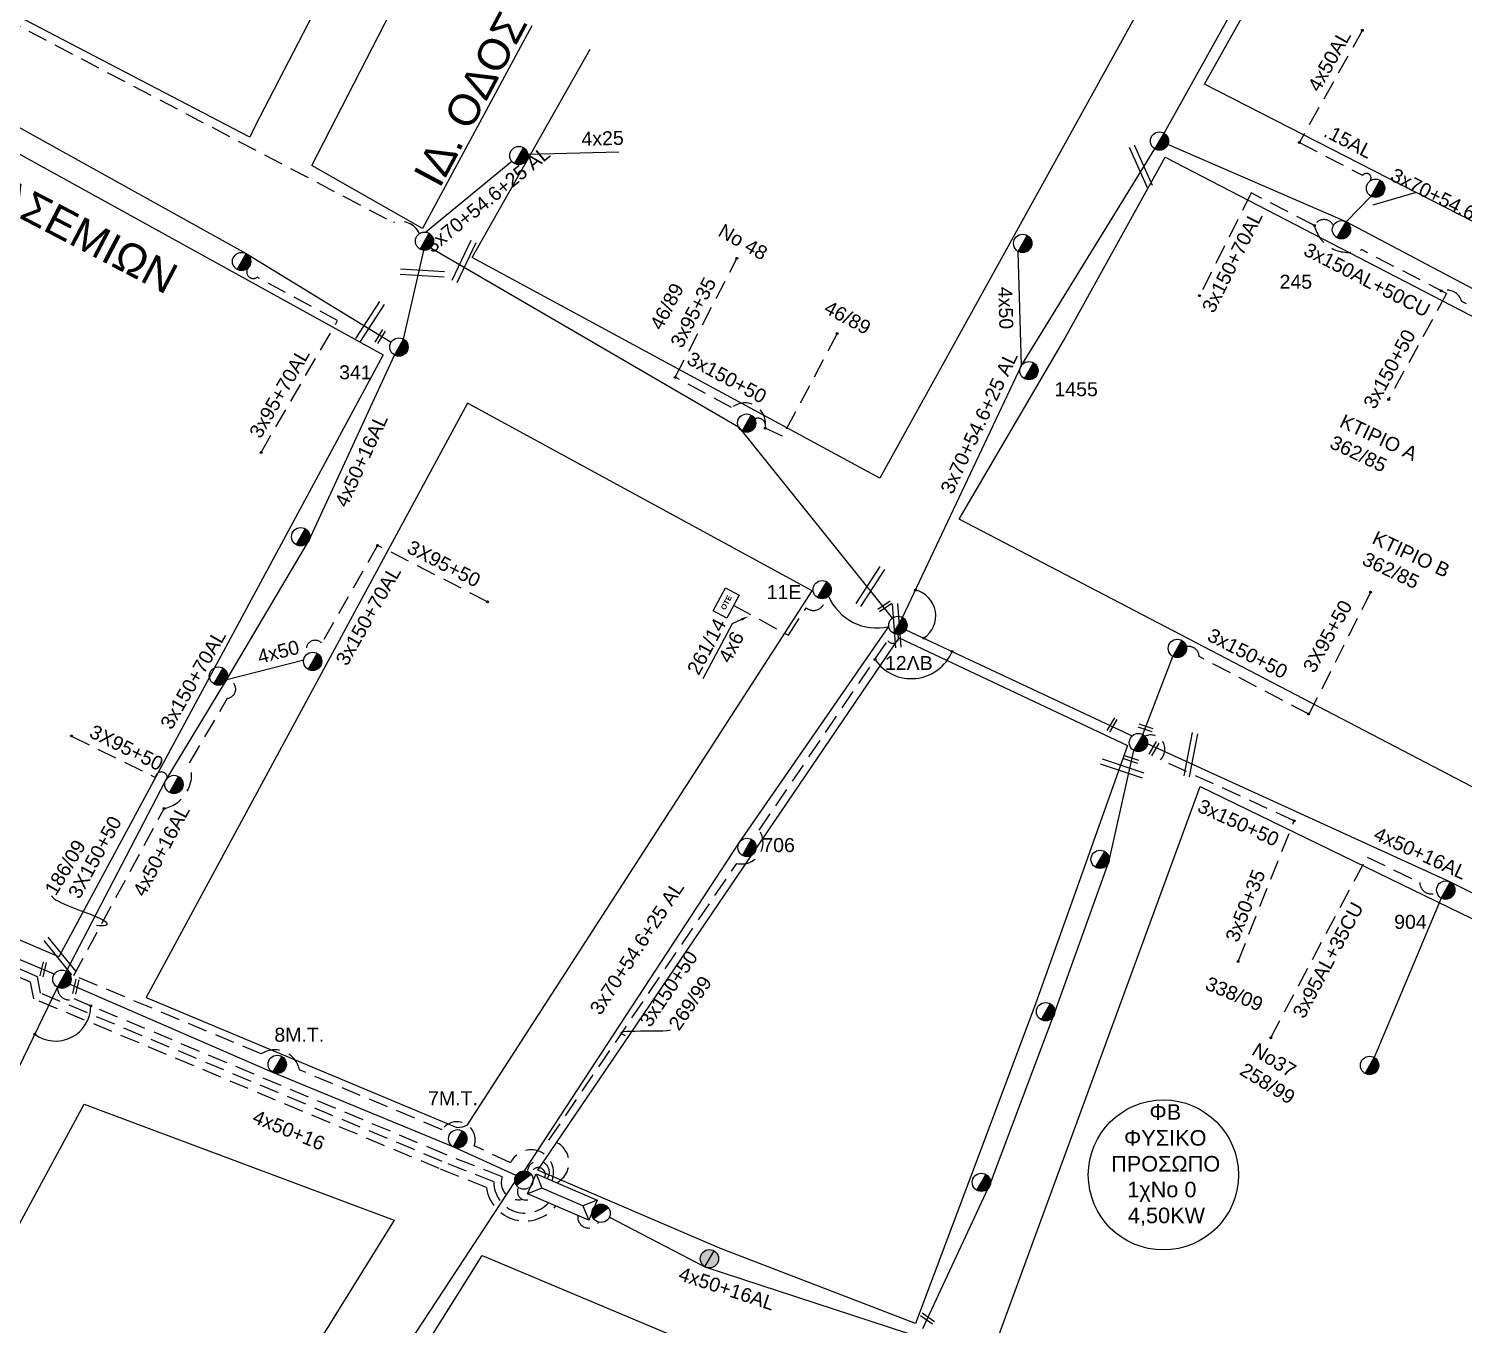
# Model space of a CAD drawing. Header units: millimetres. Extents: x 4998 to 7216, y 1887 to 2914.
# Drawn here: x 5169.8 to 5354.7, y 2149.7 to 2316.6 of the extents above; entities that cross this region are included whole.
import ezdxf
from ezdxf import colors
from ezdxf.entities.mleader import LeaderData, LeaderLine
from ezdxf.enums import TextEntityAlignment as Align
from ezdxf.math import Vec2, Vec3

# ---------------------------------------------------------------- set-up
doc = ezdxf.new("R2010")
doc.units = ezdxf.units.MM
doc.linetypes.add('DASHED', pattern=[19.05, 12.7, -6.35])
for name, color, linetype, lineweight in [('.15AL', 7, 'DASHED', 30), ('3x150+50', 7, 'Continuous', 30), ('3x150+50 XLPE', 7, 'SYN_LINE', 30), ('3x150+70AL', 7, 'DASHED', 30), ('3x150AL+50CU', 7, 'Continuous', 30), ('3x50+35', 7, 'Continuous', 30), ('3x70+54.6+25 AL', 7, 'SYN_LINE', 30), ('3X95+50', 7, 'Continuous', 30), ('3x95+70AL', 7, 'Continuous', 30), ('3x95AL+35CU', 7, 'Continuous', 30), ('4x25', 7, 'Continuous', 30), ('4x50', 7, 'Continuous', 30), ('4x50+16', 7, 'Continuous', 30), ('4x50+16AL', 7, 'Continuous', 30), ('4x50AL', 7, 'Continuous', 30), ('4x6', 7, 'SYN_LINE', 30), ('Υπόβαθρο ΔΕΗ', 7, 'Continuous', 30)]:
    doc.layers.add(name, color=color, linetype=linetype, lineweight=lineweight)
for name, color, linetype in [('Pillar OTE', 7, 'Continuous'), ('text οδών', 7, 'Continuous'), ('text_kalodion', 7, 'Continuous'), ('Άγνωστα', 7, 'Continuous'), ('ΑΓΝΩΣΤΟ ΕΝΑΕΡΙΟ ΚΑΛΩΔΙΟ', 7, 'Continuous'), ('Καλώδια ΧΤ   3x95+50 AL XLPE', 7, 'DASHED'), ('Μηχανική τομή', 7, 'Continuous'), ('Στύλος Ξύλινος', 7, 'Continuous'), ('Στύλος Ξύλινος @ 1', 7, 'Continuous'), ('Στύλος ΦΜ', 7, 'Continuous'), ('Στύλος ΦΜ @ 1', 7, 'Continuous'), ('Συνδέσεις', 7, 'Continuous'), ('Τομή', 7, 'Continuous'), ('Υποσταθμός εναέριος 2 στύλων', 7, 'Continuous'), ('Υποσταθμός πόλεως', 7, 'Continuous')]:
    doc.layers.add(name, color=color, linetype=linetype)
doc.styles.add('arial', font='ARIAL.TTF')
doc.styles.get("Standard").update_dxf_attribs({"font": 'ARIAL.TTF'})
doc.linetypes.add('SYN_LINE', pattern='A,0.5,-0.0001,["/\\/\\/\\/",Standard,S=0.1,R=0,X=0,Y=-0.05],-0.25', length=0.7501)

# ---------------------------------------------------------------- blocks, each defined once
blk = doc.blocks.new('ΥΠΑΡΧΩΝ ΤΣΙΜΕΝΤΕΝΙΟΣ ΣΤΥΛΟΣ')
at = {"layer": 'Στύλος ΦΜ'}
blk.add_hatch(color=7, dxfattribs=at).paths.add_polyline_path([(-1.29, -2.28, 0.574793), (2.62, 0, 0.268822), (1.3, 2.27)])
at = {"layer": 'Στύλος ΦΜ', "color": 7}
blk.add_line((-1.29, -2.28), (1.3, 2.27), dxfattribs=at)
blk.add_circle((0, 0), 2.62, dxfattribs=at)
at = {"layer": 'Στύλος ΦΜ', "flags": 4}
for tag, p in [('ΑΡΙΘΜΟΣ', (-4.68, 8.05)), ('ΤΥΠΟΣ', (-4.91, 3.03))]:
    blk.add_attdef(tag, p, '', height=4, dxfattribs=at)
blk = doc.blocks.new('ΥΠΑΡΧΩΝ ΞΥΛΙΝΟΣ ΣΤΥΛΟΣ')
at = {"layer": 'Στύλος Ξύλινος'}
h = blk.add_hatch(color=7, dxfattribs=at)
h.paths.add_polyline_path([(-2.62, 0, 0.270008), (-1.29, -2.28), (1.3, 2.27, 0.576266)])
h.paths.add_polyline_path([(-1.29, -2.28, 0.574793), (2.62, 0, 0.268822), (1.3, 2.27)])
at = {"layer": 'Στύλος Ξύλινος', "color": 7}
blk.add_line((-1.29, -2.28), (1.3, 2.27), dxfattribs=at)
blk.add_circle((0, 0), 2.62, dxfattribs=at)
at = {"layer": 'Στύλος Ξύλινος', "flags": 4}
for tag, p in [('ΑΡΙΘΜΟΣ', (-4.91, 8.6)), ('ΤΥΠΟΣ', (-4.85, 3.39))]:
    blk.add_attdef(tag, p, '', height=4, dxfattribs=at)
blk = doc.blocks.new('ΥΠΟΣΤΑΘΜΟΣ ΕΝΑΕΡΙΟΣ ΕΠΙ 2 ΣΤΥΛΩΝ')
at = {"layer": 'Υποσταθμός εναέριος 2 στύλων', "linetype": 'Continuous'}
for points in [[(-11.97, -2.11, 0.574793), (-8.45, -0.07, 0.268822), (-9.64, 1.98)], [(9.68, -2.15, 0.574793), (13.19, -0.1, 0.268822), (12.01, 1.95)]]:
    blk.add_hatch(color=256, dxfattribs=at).paths.add_polyline_path(points)
for p, q in [((-11.97, -2.11), (-9.64, 1.98)), ((9.68, -2.15), (12.01, 1.95))]:
    blk.add_line(p, q, dxfattribs=at)
for centre in [(-10.81, -0.07), (10.84, -0.1)]:
    blk.add_circle(centre, 2.36, dxfattribs=at)
at = {"layer": 'Υποσταθμός πόλεως', "linetype": 'Continuous', "ltscale": 40}
blk.add_lwpolyline([(-8.57, 2.82), (8.57, 2.82), (8.57, -2.82), (-8.57, -2.82)], close=True, dxfattribs=at)
for points in [[(-5.75, 0), (-8.57, 2.82)], [(-8.57, -2.82), (-5.75, 0)], [(-5.75, 0), (5.75, 0)], [(5.75, 0), (8.57, 2.82)], [(8.57, -2.82), (5.75, 0)]]:
    blk.add_lwpolyline(points, dxfattribs=at)
at = {"layer": 'Υποσταθμός εναέριος 2 στύλων', "ltscale": 40, "flags": 1}
for tag, p in [('ΜΕΤΑΣΧΗΜΑΤΙΣΜΟΣ', (14.09, 2.51)), ('ΙΣΧΥΣ', (14.07, -0.28)), ('ΑΡΙΘΜΟΣ', (14.19, -3))]:
    blk.add_attdef(tag, p, '', height=1.8, dxfattribs=at)
blk = doc.blocks.new('ΤΟΜΗ')
at = {"layer": 'Τομή', "ltscale": 40}
for p, q in [((-5.68, 0), (17.06, 0)), ((-5.68, -2.77), (17.06, -2.77))]:
    blk.add_line(p, q, dxfattribs=at)
blk = doc.blocks.new('_ΣΥΝΔΕΣΗ')
at = {"layer": 'Συνδέσεις', "linetype": 'SYN_LINE', "ltscale": 40}
blk.add_hatch(color=256, dxfattribs=at).paths.add_polyline_path([(0.5, -0.01, 1), (-0.5, -0.01, 1)])
at = {"layer": 'Συνδέσεις'}
blk.add_circle((0, -0.01), 0.5, dxfattribs=at)
blk = doc.blocks.new('ΜΗΧΑΝΙΚΗ ΤΟΜΗ')
at = {"layer": 'Μηχανική τομή', "ltscale": 40}
for p, q in [((-1.89, 0.78), (5.68, 0.78)), ((-1.89, -0.78), (5.68, -0.78))]:
    blk.add_line(p, q, dxfattribs=at)
blk = doc.blocks.new('PILLAR ΟΤΕ')
at = {"layer": 'Pillar OTE', "ltscale": 40}
blk.add_lwpolyline([(-3.31, 2.02), (3.39, 2.02), (3.39, -1.99), (-3.31, -1.99)], close=True, dxfattribs=at)
at = {"layer": 'Pillar OTE', "insert": (-1.81, 0.71), "char_height": 1.3575, "width": 109.961, "attachment_point": 1}
blk.add_mtext('{\\fArial|b1|i0|c161|p34;OTE}', dxfattribs=at)

msp = doc.modelspace()

# ---------------------------------------------------------------- linework, layer by layer
at = {"layer": '.15AL', "color": 151, "linetype": 'DASHED', "lineweight": -3, "ltscale": 0.2}
msp.add_lwpolyline([(5333.57, 2301.94), (5341.73, 2297.73, -1.004775), (5342.69, 2297.01, -2.291928)], format="xyb", dxfattribs=at)
at = {"lineweight": -3, "ltscale": 0.2}
msp.add_circle((5316.05, 2168.93), 9.67, dxfattribs=at)
at = {"layer": '3x150+50', "color": 1, "linetype": 'DASHED', "lineweight": -3, "ltscale": 0.2}
for points in [[(5168.82, 2370.16, -0.513433), (5169.08, 2365.48), (5149.6, 2326.92), (5216.84, 2291.65, -0.374739), (5220.2, 2290.23)], [(5264.72, 2265.14, 0.714341), (5260.41, 2267.79), (5253.15, 2271.7)]]:
    msp.add_lwpolyline(points, format="xyb", dxfattribs=at)
at = {"layer": '3x150+50', "color": 151, "linetype": 'DASHED', "lineweight": -3, "ltscale": 0.2}
msp.add_lwpolyline([(5352.54, 2282.5), (5345.08, 2268.86)], dxfattribs=at)
at = {"layer": '3x150+50', "color": 85, "linetype": 'DASHED', "lineweight": -3, "ltscale": 0.2}
msp.add_lwpolyline([(5236.8, 2165.34, -0.688497), (5229.77, 2168.03), (5223.1, 2170.68), (5171.37, 2192.34), (5170.95, 2194.46), (5089.9, 2229.36, -0.606703), (5092.06, 2235.57), (5107.69, 2258.88, -0.651953), (5108.75, 2260.31)], format="xyb", dxfattribs=at)
at = {"layer": '3x150+50', "color": 30, "linetype": 'DASHED', "lineweight": -3, "ltscale": 0.2}
msp.add_lwpolyline([(5237.76, 2164.93, -0.662032), (5228.81, 2167.33), (5222.73, 2169.75), (5170.49, 2191.62), (5170.07, 2193.75), (5089.51, 2228.44, -0.896049), (5093.73, 2236.27), (5100.06, 2245.7), (5115.33, 2237.05)], format="xyb", dxfattribs=at)
at = {"layer": '3x150+50', "color": 2, "linetype": 'DASHED', "lineweight": -3, "ltscale": 0.2}
msp.add_lwpolyline([(5237.88, 2167.94, 0.744267), (5236.88, 2173.4), (5261.07, 2209.07, 0.69069), (5263.96, 2213.34), (5280.54, 2237.78, 0.978176), (5281.82, 2238.57)], format="xyb", dxfattribs=at)
at = {"layer": '3x150+50', "color": 173, "linetype": 'DASHED', "lineweight": -3, "ltscale": 0.2}
msp.add_lwpolyline([(5332.91, 2214.57), (5315.65, 2222.44, 0.854794), (5313.68, 2225.46, -1.067189)], format="xyb", dxfattribs=at)
at = {"layer": '3x150+50 XLPE', "color": 5, "linetype": 'DASHED', "lineweight": -3, "ltscale": 0.2}
msp.add_lwpolyline([(5237.27, 2168.2, 0.966052), (5231.92, 2170.49), (5227.25, 2172.67, 0.878667), (5223.1, 2174.76), (5204.72, 2182.46, 0.532222), (5199.79, 2184.52), (5175.63, 2194.63), (5187.3, 2216.13)], format="xyb", dxfattribs=at)
at = {"layer": '3x150+50 XLPE', "color": 62, "linetype": 'DASHED', "lineweight": -3, "ltscale": 0.2}
for points in [[(5233.45, 2165.79, -0.584425), (5230.84, 2168.68), (5223.47, 2171.61), (5175.7, 2191.61, -0.555067), (5173.54, 2193.12)], [(5232.96, 2167.32, 0.972641), (5234.8, 2166.19, 7.080657)]]:
    msp.add_lwpolyline(points, format="xyb", dxfattribs=at)
at = {"layer": '3x150+50 XLPE', "color": 1, "linetype": 'DASHED', "lineweight": -3, "ltscale": 0.2}
msp.add_arc((5235.51, 2169.28), 1.42, 324.7371, 176.5054, dxfattribs=at)
at = {"layer": '3x150+50 XLPE', "color": 27, "linetype": 'DASHED', "lineweight": -3, "ltscale": 0.2}
msp.add_arc((5235.5, 2168.96), 0.911, 336.8581, 178.3069, dxfattribs=at)
at = {"layer": '3x150+50 XLPE', "color": 173, "linetype": 'DASHED', "lineweight": -3, "ltscale": 0.2}
msp.add_arc((5242.02, 2163.53), 1.44, 172.721, 332.0877, dxfattribs=at)
at = {"layer": '3x150+70AL', "color": 151, "linetype": 'DASHED', "lineweight": -3, "ltscale": 0.2}
msp.add_lwpolyline([(5327.37, 2295.45), (5320.71, 2282.21)], dxfattribs=at)
msp.add_lwpolyline([(5408.42, 2253.74, -0.481616), (5402.25, 2256.92), (5377.3, 2269.75, -0.721245), (5372.05, 2272.46), (5354.52, 2281.48, 0.409804), (5351.86, 2282.85)], format="xyb", dxfattribs=at)
at = {"layer": '3x150+70AL', "color": 5, "linetype": 'DASHED', "lineweight": -3, "ltscale": 0.2}
for points in [[(5214.79, 2250.05), (5207.58, 2237.45, 0.900262), (5205.76, 2236.07, -1.116295)], [(5187.3, 2216.13, 0.445974), (5190.58, 2222.08), (5195.47, 2230.34, 0.898154), (5195.38, 2232.75)]]:
    msp.add_lwpolyline(points, format="xyb", dxfattribs=at)
at = {"layer": '3x150AL+50CU', "color": 151, "linetype": 'DASHED', "lineweight": -3, "ltscale": 0.2}
for points in [[(5352.54, 2282.5), (5341.57, 2288.15, -0.467519), (5335.51, 2291.26), (5327.37, 2295.45)], [(5335.51, 2291.26, -0.622929), (5337.96, 2291.26, -1.172811)]]:
    msp.add_lwpolyline(points, format="xyb", dxfattribs=at)
at = {"layer": '3x150AL+50CU', "color": 2, "linetype": 'DASHED', "lineweight": -3, "ltscale": 0.2}
msp.add_lwpolyline([(5334.81, 2228.29), (5320.66, 2235.72, 0.475324), (5319.02, 2236.98)], format="xyb", dxfattribs=at)
at = {"layer": '3x50+35', "color": 173, "linetype": 'DASHED', "lineweight": -3, "ltscale": 0.2}
msp.add_lwpolyline([(5325.67, 2196.43), (5332.91, 2214.57)], dxfattribs=at)
at = {"layer": '3x70+54.6+25 AL', "color": 5, "linetype": 'SYN_LINE', "lineweight": -3, "ltscale": 20}
msp.add_lwpolyline([(5316.14, 2303.17), (5343.44, 2352.13)], dxfattribs=at)
at = {"layer": '3x70+54.6+25 AL', "color": 2, "linetype": 'SYN_LINE', "lineweight": -3, "ltscale": 20}
msp.add_lwpolyline([(5282.42, 2240.77), (5297.76, 2273.24), (5314.97, 2301.12)], dxfattribs=at)
at = {"layer": '3x70+54.6+25 AL', "color": 1, "linetype": 'SYN_LINE', "lineweight": -3, "ltscale": 10}
msp.add_lwpolyline([(5220.98, 2290.41), (5232.09, 2299.53)], dxfattribs=at)
at = {"layer": '3x70+54.6+25 AL', "color": 151, "linetype": 'SYN_LINE', "lineweight": -3, "ltscale": 5}
msp.add_lwpolyline([(5339.59, 2291.74), (5342.81, 2295.03)], dxfattribs=at)
at = {"layer": '3x70+54.6+25 AL', "color": 27, "linetype": 'SYN_LINE', "lineweight": -3, "ltscale": 20}
msp.add_lwpolyline([(5233.74, 2169.44), (5261.38, 2211.72), (5280.67, 2239.58)], dxfattribs=at)
at = {"layer": '3x70+54.6+25 AL', "color": 2, "linetype": 'SYN_LINE', "lineweight": -3, "ltscale": 10}
msp.add_lwpolyline([(5313.42, 2225.66), (5317.28, 2235.74)], dxfattribs=at)
at = {"layer": '3x70+54.6+25 AL', "color": 173, "linetype": 'SYN_LINE', "lineweight": -3, "ltscale": 20}
msp.add_lwpolyline([(5285.07, 2149.15), (5293.77, 2167.86), (5302.03, 2189.76), (5309.06, 2209.41), (5312.26, 2223.61)], dxfattribs=at)
at = {"layer": '3x70+54.6+25 AL', "color": 1, "linetype": 'SYN_LINE', "lineweight": -3, "ltscale": 20}
msp.add_lwpolyline([(5351.86, 2204.61), (5343.21, 2184.06)], dxfattribs=at)
at = {"layer": '3x70+54.6+25 AL', "color": 62, "linetype": 'SYN_LINE', "lineweight": -3, "ltscale": 20}
msp.add_lwpolyline([(5232.49, 2168.08), (5207.8, 2130.47)], dxfattribs=at)
at = {"layer": '3x70+54.6+25 AL', "color": 27, "linetype": 'SYN_LINE', "lineweight": -3, "ltscale": 10}
msp.add_arc((5279.12, 2246.17), 6.77, 203.2477, 283.2379, dxfattribs=at)
at = {"layer": '3X95+50', "color": 5, "linetype": 'DASHED', "lineweight": -3, "ltscale": 0.2}
msp.add_lwpolyline([(5228.96, 2242.79), (5214.79, 2250.05)], dxfattribs=at)
msp.add_lwpolyline([(5175.34, 2225.48), (5186.16, 2220.14, -0.971086), (5187.7, 2220.06, 1.209378)], format="xyb", dxfattribs=at)
at = {"layer": '3x95+70AL', "color": 27, "linetype": 'DASHED', "lineweight": -3, "ltscale": 0.2}
msp.add_lwpolyline([(5199.78, 2262.03), (5209.64, 2279), (5199.26, 2284.6, -0.877488), (5198.1, 2285.78, -41.936788)], format="xyb", dxfattribs=at)
at = {"layer": '3x95AL+35CU', "color": 1, "linetype": 'DASHED', "lineweight": -3, "ltscale": 0.2}
msp.add_lwpolyline([(5253.15, 2271.7), (5261.09, 2287.02)], dxfattribs=at)
for points in [[(5274.02, 2277.33), (5266.98, 2264.1), (5264.72, 2265.14, 0.682284), (5263.4, 2266.33, 30.587319)], [(5329.88, 2186.59), (5342.29, 2209.89), (5349.08, 2206.6, 0.556202), (5351.31, 2205.31, -198.441623)]]:
    msp.add_lwpolyline(points, format="xyb", dxfattribs=at)
at = {"layer": '4x25', "color": 1, "linetype": 'SYN_LINE', "lineweight": -3, "ltscale": 10}
msp.add_lwpolyline([(5234.17, 2300.44), (5245.87, 2300.74)], dxfattribs=at)
at = {"layer": '4x50', "color": 2, "linetype": 'SYN_LINE', "lineweight": -3, "ltscale": 15}
msp.add_lwpolyline([(5297.76, 2273.24), (5297.35, 2287.93)], dxfattribs=at)
at = {"layer": '4x50', "color": 5, "lineweight": -3, "ltscale": 0.2}
msp.add_lwpolyline([(5195.38, 2232.75), (5205.28, 2235.32)], dxfattribs=at)
at = {"layer": '4x50+16', "color": 1, "lineweight": -3, "ltscale": 0.2}
for points in [[(5173.13, 2194.78), (5148.7, 2205.08), (5120.39, 2217.11), (5091.96, 2231.44)], [(5232.64, 2168.86), (5224.54, 2172.57), (5201.28, 2182.15), (5175.1, 2193.5)]]:
    msp.add_lwpolyline(points, dxfattribs=at)
at = {"layer": '4x50+16AL', "color": 5, "lineweight": -3, "ltscale": 0.2}
for points in [[(5440.2, 2238.2), (5406.35, 2257.29), (5375.36, 2272.84), (5339.59, 2291.74), (5316.64, 2301.69)], [(5218.13, 2276.62), (5220.75, 2288.06)], [(5174.71, 2195.17), (5187.43, 2219.61), (5195.38, 2232.75), (5205.94, 2250.62), (5216.96, 2274.57)]]:
    msp.add_lwpolyline(points, dxfattribs=at)
at = {"layer": '4x50+16AL', "color": 1, "lineweight": -3, "ltscale": 0.2}
for points in [[(5221.65, 2288.39), (5261.28, 2265.31), (5281.1, 2240.66)], [(5409.76, 2177.26), (5385.6, 2190.49), (5353.03, 2206.65), (5314, 2224.49)]]:
    msp.add_lwpolyline(points, dxfattribs=at)
at = {"layer": '4x50+16AL', "color": 2, "lineweight": -3, "ltscale": 0.2}
msp.add_lwpolyline([(5282.87, 2239.17), (5312.02, 2225.49)], dxfattribs=at)
at = {"layer": '4x50+16AL', "color": 173, "lineweight": -3, "ltscale": 0.2}
msp.add_lwpolyline([(5244.67, 2163.51), (5256.98, 2157.11), (5283.08, 2148.53)], dxfattribs=at)
at = {"layer": '4x50AL', "color": 151, "linetype": 'DASHED', "lineweight": -3, "ltscale": 0.2}
msp.add_lwpolyline([(5341.69, 2316.41), (5333.57, 2301.94)], dxfattribs=at)
at = {"layer": '4x6', "color": 27, "linetype": 'DASHED', "lineweight": -3, "ltscale": 0.2}
msp.add_lwpolyline([(5260.61, 2242.33), (5267.75, 2238.47), (5270.03, 2242, 0.649891), (5272.44, 2243.22, -3.46433)], format="xyb", dxfattribs=at)
at = {"layer": 'ΑΓΝΩΣΤΟ ΕΝΑΕΡΙΟ ΚΑΛΩΔΙΟ', "color": 27, "lineweight": -3, "ltscale": 0.2}
msp.add_lwpolyline([(5141.22, 2316.42), (5163.79, 2306.56), (5197.86, 2287.65), (5216.54, 2276.21)], dxfattribs=at)
at = {"layer": 'ΑΓΝΩΣΤΟ ΕΝΑΕΡΙΟ ΚΑΛΩΔΙΟ', "color": 62, "lineweight": -3, "ltscale": 0.2}
msp.add_lwpolyline([(5173.54, 2193.12), (5157.9, 2160.88), (5134.43, 2117.06), (5125.14, 2101.42)], dxfattribs=at)
at = {"layer": 'Καλώδια ΧΤ   3x95+50 AL XLPE', "color": 2, "linetype": 'DASHED', "lineweight": -3, "ltscale": 0.2}
msp.add_lwpolyline([(5342.75, 2244.01), (5334.81, 2228.29)], dxfattribs=at)
at = {"layer": 'Υπόβαθρο ΔΕΗ', "color": 7, "lineweight": -3}
for points in [[(5207.78, 2448.65), (5343.76, 2374.86), (5279.51, 2258.72), (5226.99, 2287.15), (5242.18, 2313.97)], [(5234.69, 2316.97), (5220.57, 2290.88), (5206.32, 2299), (5241.46, 2367.37), (5287.41, 2342.25)], [(5348.61, 2295.5), (5343.04, 2293.9)], [(5281.99, 2238.14), (5311.44, 2224.25), (5305.38, 2207.22), (5299.54, 2190.83), (5291.2, 2168.64), (5284.13, 2149.81), (5258.96, 2159.47), (5235.45, 2169.53), (5281.99, 2238.14)], [(5293.82, 2145.47), (5320.78, 2218.97), (5374.08, 2193.08), (5408.62, 2175.86), (5400.27, 2153.21), (5391.46, 2129.33), (5383.6, 2108.01), (5293.82, 2145.47)]]:
    msp.add_lwpolyline(points, dxfattribs=at)
for points in [[(5234.06, 2371.84), (5198.91, 2303.91), (5198.32, 2302.62), (5148.28, 2328.74), (5183.44, 2398.31)], [(5363.23, 2288.02), (5321.36, 2309.45), (5354.5, 2368.6), (5395.67, 2344.69)], [(5159.87, 2305.4), (5165.51, 2302.18), (5215.52, 2274.6), (5173.72, 2197.05), (5103.69, 2227.02), (5093.15, 2231.74), (5110.19, 2257.15), (5140.28, 2315.57)], [(5316.3, 2300.05), (5386.51, 2263.68), (5438.63, 2237.07), (5414.85, 2188.15), (5289.73, 2253.42), (5303.16, 2276.38)], [(5184.99, 2191.8), (5225, 2175.05), (5225.77, 2175.12), (5226.38, 2175.37), (5270.81, 2244.21), (5226.39, 2268.35)], [(5176.97, 2178.05), (5216.93, 2163.11), (5158.72, 2069.35), (5122.32, 2076.94)], [(5228.27, 2158.55), (5278.46, 2137.48), (5378.24, 2094.75), (5351.4, 2020.65), (5283.65, 2037.85), (5248.86, 2046.84), (5170.55, 2066.46)]]:
    msp.add_lwpolyline(points, close=True, dxfattribs=at)
at = {"layer": 'Υπόβαθρο ΔΕΗ', "lineweight": -3}
for centre, radius, start, end in [((5283.29, 2240.96), 3.43, 303.2097, 76.5089), ((5283.57, 2238.54), 5.67, 214.3341, 337.6369), ((5173.31, 2190.7), 4.52, 233.2873, 0.1938)]:
    msp.add_arc(centre, radius, start, end, dxfattribs=at)
at = {"layer": 'Υπόβαθρο ΔΕΗ', "color": 7, "lineweight": -3}
for points in [[(5172.79, 2204.94), (5172.83, 2204.24), (5179.65, 2202.03), (5180, 2201.14), (5179.85, 2201.1), (5179.07, 2200.98), (5178.57, 2201.06)], [(5252.53, 2187.57), (5251.65, 2187.38), (5246.06, 2187.56), (5245.8, 2187.18), (5246.71, 2186.91)]]:
    msp.add_open_spline(points, degree=3, dxfattribs=at)

# ---------------------------------------------------------------- block references
at = {"layer": 'Pillar OTE', "xscale": 0.5, "yscale": 0.5, "zscale": 0.5, "rotation": 62}
msp.add_blockref('PILLAR ΟΤΕ', (5259.71, 2242.61), dxfattribs=at)
at = {"layer": 'Μηχανική τομή', "lineweight": -3}
for p, xscale, yscale, zscale, rotation in [((5215.35, 2277.35), 0.2499999999999678, 0.2499999999999678, 0.2499999999999678, 238.6397062864326), ((5280.55, 2242.44), 0.2499999999999677, 0.2499999999999677, 0.2499999999999677, 214.3783687850406), ((5309.66, 2227.31), 0.2499999999999677, 0.2499999999999677, 0.2499999999999677, 239.1810830623644), ((5314.21, 2226.36), 0.2499999999999677, 0.2499999999999677, 0.2499999999999677, 161.4527139977388), ((5315.06, 2224.25), 0.2499999999999677, 0.2499999999999677, 0.2499999999999677, 239.1810830623644), ((5312.37, 2222.29), 0.2499999999999677, 0.2499999999999677, 0.2499999999999677, 161.4527139977388), ((5171.61, 2194.98), 0.2499999999999677, 0.2499999999999677, 0.2499999999999677, 76.76918095440216), ((5175.83, 2192.74), 0.2499999999999677, 0.2499999999999677, 0.2499999999999677, 76.76918095440216), ((5286.04, 2150.13), 0.2499999999999677, 0.2499999999999677, 0.2499999999999677, 145.0153048089944)]:
    msp.add_blockref('ΜΗΧΑΝΙΚΗ ΤΟΜΗ', p, dxfattribs=dict(at, xscale=xscale, yscale=yscale, zscale=zscale, rotation=rotation))
at = {"layer": 'Στύλος Ξύλινος @ 1', "lineweight": -3, "ltscale": 40, "xscale": 0.4499999999998261, "yscale": 0.4499999999998261, "zscale": 0.4499999999998261}
msp.add_blockref('ΥΠΑΡΧΩΝ ΞΥΛΙΝΟΣ ΣΤΥΛΟΣ', (5257.56, 2158.13), dxfattribs=at)
at = {"layer": 'Στύλος ΦΜ @ 1', "lineweight": -3, "ltscale": 40, "xscale": 0.4499999999998083, "yscale": 0.4499999999998083, "zscale": 0.4499999999998083}
for p in [(5315.55, 2302.14), (5233, 2300.27), (5343.39, 2296.06), (5220.84, 2289.24), (5297.93, 2288.95), (5197.27, 2286.62), (5262.35, 2265.8), (5204.89, 2251.16), (5317.86, 2236.77), (5206.43, 2235.1), (5194.29, 2233.21), (5312.84, 2224.64), (5188.55, 2219.24), (5307.9, 2209.59), (5174.12, 2194.15), (5300.87, 2189.96), (5342.62, 2183.04), (5292.6, 2167.98)]:
    msp.add_blockref('ΥΠΑΡΧΩΝ ΤΣΙΜΕΝΤΕΝΙΟΣ ΣΤΥΛΟΣ', p, dxfattribs=at)
at = {"layer": 'Στύλος ΦΜ @ 1', "lineweight": -3, "ltscale": 40}
ref = msp.add_blockref('ΥΠΑΡΧΩΝ ΤΣΙΜΕΝΤΕΝΙΟΣ ΣΤΥΛΟΣ', (5339, 2290.71), dxfattribs=dict(at, xscale=0.4499999999998083, yscale=0.4499999999998083, zscale=0.4499999999998083))
ref.add_attrib('ΤΥΠΟΣ', '245', (5331.02, 2283.12), dxfattribs={"layer": 'Στύλος ΦΜ', "height": 1.8, "flags": 4})
ref = msp.add_blockref('ΥΠΑΡΧΩΝ ΤΣΙΜΕΝΤΕΝΙΟΣ ΣΤΥΛΟΣ', (5217.54, 2275.6), dxfattribs=dict(at, xscale=0.4499999999998083, yscale=0.4499999999998083, zscale=0.4499999999998083))
ref.add_attrib('ΤΥΠΟΣ', '341', (5209.84, 2271.45), dxfattribs={"layer": 'Στύλος ΦΜ', "height": 1.8, "flags": 4})
ref = msp.add_blockref('ΥΠΑΡΧΩΝ ΤΣΙΜΕΝΤΕΝΙΟΣ ΣΤΥΛΟΣ', (5298.72, 2272.56), dxfattribs=dict(at, xscale=0.4499999999998084, yscale=0.4499999999998084, zscale=0.4499999999998084))
ref.add_attrib('ΤΥΠΟΣ', '1455', (5302.01, 2269.27), dxfattribs={"layer": 'Στύλος ΦΜ', "height": 1.8, "flags": 4})
ref = msp.add_blockref('ΥΠΑΡΧΩΝ ΤΣΙΜΕΝΤΕΝΙΟΣ ΣΤΥΛΟΣ', (5272.08, 2244.34), dxfattribs=dict(at, xscale=0.4499999999998083, yscale=0.4499999999998083, zscale=0.4499999999998083))
ref.add_attrib('ΑΡΙΘΜΟΣ', '11E', (5264.93, 2243.13), dxfattribs={"layer": 'Στύλος ΦΜ', "height": 1.8, "flags": 4})
ref = msp.add_blockref('ΥΠΑΡΧΩΝ ΤΣΙΜΕΝΤΕΝΙΟΣ ΣΤΥΛΟΣ', (5281.84, 2239.74), dxfattribs=dict(at, xscale=0.4499999999998083, yscale=0.4499999999998083, zscale=0.4499999999998083))
ref.add_attrib('ΑΡΙΘΜΟΣ', '12ΛΒ', (5280.17, 2233.99), dxfattribs={"layer": 'Στύλος ΦΜ', "height": 1.8, "flags": 4})
ref = msp.add_blockref('ΥΠΑΡΧΩΝ ΤΣΙΜΕΝΤΕΝΙΟΣ ΣΤΥΛΟΣ', (5262.4, 2211.13), dxfattribs=dict(at, xscale=0.4499999999999642, yscale=0.4499999999999642, zscale=0.4499999999999642))
ref.add_attrib('ΤΥΠΟΣ', '706', (5264.37, 2210.53), dxfattribs={"layer": 'Στύλος ΦΜ', "height": 1.8, "flags": 4})
ref = msp.add_blockref('ΥΠΑΡΧΩΝ ΤΣΙΜΕΝΤΕΝΙΟΣ ΣΤΥΛΟΣ', (5352.44, 2205.63), dxfattribs=dict(at, xscale=0.4499999999998083, yscale=0.4499999999998083, zscale=0.4499999999998083))
ref.add_attrib('ΤΥΠΟΣ', '904', (5345.79, 2200.64), dxfattribs={"layer": 'Στύλος ΦΜ', "height": 1.8, "flags": 4})
ref = msp.add_blockref('ΥΠΑΡΧΩΝ ΤΣΙΜΕΝΤΕΝΙΟΣ ΣΤΥΛΟΣ', (5201.86, 2183.18), dxfattribs=dict(at, xscale=0.4499999999998083, yscale=0.4499999999998083, zscale=0.4499999999998083))
ref.add_attrib('ΤΥΠΟΣ', '8M.T.', (5201.49, 2186.09), dxfattribs={"layer": 'Στύλος ΦΜ', "height": 1.8, "flags": 4})
ref = msp.add_blockref('ΥΠΑΡΧΩΝ ΤΣΙΜΕΝΤΕΝΙΟΣ ΣΤΥΛΟΣ', (5225.12, 2173.59), dxfattribs=dict(at, xscale=0.4499999999998083, yscale=0.4499999999998083, zscale=0.4499999999998083))
ref.add_attrib('ΤΥΠΟΣ', '7M.T.', (5221.3, 2177.91), dxfattribs={"layer": 'Στύλος ΦΜ', "height": 1.8, "flags": 4})
at = {"layer": 'Συνδέσεις', "lineweight": -3, "xscale": 0.25, "yscale": 0.25, "zscale": 0.25}
for p in [(5341.69, 2316.41), (5333.57, 2301.94), (5335.51, 2291.27), (5261.09, 2287.03), (5320.71, 2282.22), (5351.86, 2282.85), (5274.03, 2277.33), (5253.15, 2271.7), (5345.08, 2268.86), (5264.72, 2265.14), (5199.79, 2262.03), (5214.79, 2250.05), (5284.09, 2244.3), (5228.96, 2242.79), (5342.75, 2244.01), (5285.17, 2238.09), (5278.89, 2235.34), (5288.82, 2236.38), (5334.77, 2228.32), (5175.34, 2225.49), (5187.3, 2216.14), (5332.91, 2214.57), (5325.67, 2196.43), (5177.83, 2190.72), (5170.61, 2187.08), (5329.88, 2186.59)]:
    msp.add_blockref('_ΣΥΝΔΕΣΗ', p, dxfattribs=at)
at = {"layer": 'Τομή', "lineweight": -3}
for p, xscale, yscale, zscale, rotation in [((5313.44, 2297.42), 0.2499999999999995, 0.2499999999999995, 0.2499999999999995, 114.1999592731534), ((5225.03, 2285.51), 0.2499999999999996, 0.2499999999999996, 0.2499999999999996, 64.486988781532), ((5219.15, 2285.59), 0.2499999999999996, 0.2499999999999996, 0.2499999999999996, 356.5571078480911), ((5212.77, 2277.88), 0.2499999999999996, 0.2499999999999996, 0.2499999999999996, 57.18825935938103), ((5277.25, 2243.73), 0.2499999999999996, 0.2499999999999996, 0.2499999999999996, 57.18825935938103), ((5281.47, 2238.27), 0.2499999999999995, 0.2499999999999995, 0.2499999999999995, 94.5969411989029), ((5318.99, 2221.73), 0.2499999999999995, 0.2499999999999995, 0.2499999999999995, 78.99189222347957), ((5312.01, 2220.5), 0.2499999999999995, 0.2499999999999995, 0.2499999999999995, 161.4055176877197), ((5174.51, 2195.81), 0.2499999999999995, 0.2499999999999995, 0.2499999999999995, 129.1290520902559)]:
    msp.add_blockref('ΤΟΜΗ', p, dxfattribs=dict(at, xscale=xscale, yscale=yscale, zscale=zscale, rotation=rotation))
at = {"layer": 'Υποσταθμός εναέριος 2 στύλων', "lineweight": -3, "xscale": 0.5000000000000636, "yscale": 0.5000000000000636, "zscale": 0.5000000000000636, "rotation": 156.8341101449259}
msp.add_blockref('ΥΠΟΣΤΑΘΜΟΣ ΕΝΑΕΡΙΟΣ ΕΠΙ 2 ΣΤΥΛΩΝ', (5238.61, 2166.09), dxfattribs=at)

# ---------------------------------------------------------------- texts
at = {"layer": 'text οδών', "lineweight": -3}
for s, rotation, p in [('ΙΔ. ΟΔΟΣ', 61.9856, (5226.73, 2307.57)), ('ΓΙΑΣΕΜΙΩΝ', 332.3784, (5175.23, 2291.03))]:
    msp.add_text(s, height=4, rotation=rotation, dxfattribs=at).set_placement(p, align=Align.MIDDLE_CENTER)
at = {"layer": 'text_kalodion', "linetype": 'Continuous', "lineweight": -3, "ltscale": 0.2}
for s, rotation, p in [('4x50AL', 60.6996, (5337.43, 2312.49)), ('4x25', 1.4764, (5243.79, 2302.49)), ('.15AL', 332.6996, (5339.9, 2302.12)), ('3x70+54.6+25 AL', 39.384, (5228.96, 2294.62)), ('3x70+54.6+25 AL', 333.501, (5354.43, 2293.52)), ('3x150+70AL', 63.3071, (5324.92, 2286.59)), ('3x150AL+50CU', 332.7685, (5342.3, 2284.26)), ('3x95+35', 62.5971, (5255.46, 2280.06)), ('4x50', 271.5804, (5295.75, 2280.63)), ('3x150+50', 61.3111, (5345.17, 2272.77)), ('3x95+70AL', 59.8488, (5202.14, 2269.67)), ('3x150+50', 331.7019, (5259.81, 2271.68)), ('3x70+54.6+25 AL', 64.7232, (5292.29, 2265.87)), ('4x50+16AL', 65.2957, (5212.69, 2260.99)), ('3X95+50', 332.85, (5223.34, 2247.69)), ('3x150+70AL', 60.2313, (5213.59, 2241)), ('3X95+50', 60.627, (5337.2, 2238.33)), ('3x150+50', 332.7692, (5326.91, 2236.13)), ('3x150+70AL', 60.0164, (5191.01, 2232.77)), ('4x50', 14.5443, (5202, 2236.33)), ('3X95+50', 333.7155, (5182.44, 2223.98)), ('3x150+50', 335.4699, (5325.73, 2214.32)), ('3X150+50', 61.5213, (5178.35, 2209.87)), ('4x50+16AL', 62.4949, (5186.91, 2210.72)), ('4x50+16AL', 335.4384, (5349.18, 2210.39)), ('3x50+35', 68.2427, (5326.61, 2203.63)), ('3x70+54.6+25 AL', 56.8264, (5248.19, 2198.2)), ('3x95AL+35CU', 61.9574, (5337.26, 2196.62)), ('3x150+50', 55.8518, (5252.29, 2192.93)), ('269/99', 55.8518, (5255.06, 2191.08)), ('4x50+16', 337.5981, (5203.36, 2174.71)), ('4x50+16AL', 341.8116, (5259.8, 2154.29))]:
    msp.add_text(s, height=1.8, rotation=rotation, dxfattribs=at).set_placement(p, align=Align.MIDDLE_CENTER)
at = {"layer": 'text_kalodion', "linetype": 'Continuous', "lineweight": -3, "ltscale": 0.2, "insert": (5273.02, 2281.69), "char_height": 1.8, "width": 9.1232, "attachment_point": 1, "rotation": 331.7019}
msp.add_mtext('46/89', dxfattribs=at)
at = {"layer": 'Άγνωστα', "color": 7, "lineweight": -3, "insert": (5259.41, 2291.58), "char_height": 1.8, "width": 4.551914400963139e-14, "attachment_point": 1, "rotation": 330.4941}
msp.add_mtext('No 48', dxfattribs=at)
at = {"layer": 'Υπόβαθρο ΔΕΗ', "lineweight": -3, "style": 'arial'}
msp.add_text('4x6', height=1.8, rotation=62, dxfattribs=at).set_placement((5260.35, 2236.95), align=Align.MIDDLE_CENTER)
at = {"layer": 'Υπόβαθρο ΔΕΗ', "lineweight": -3, "char_height": 1.8, "attachment_point": 1, "style": 'arial'}
for s, insert, width, rotation in [('46/89', (5249.79, 2278.48), 9.1232, 62), ('ΚΤΙΡΙΟ A\\P362/85', (5339.38, 2267.02), 11.5737, 334.7887), ('ΚΤΙΡΙΟ Β\\P362/85', (5343.56, 2251.99), 11.5737, 334.7887), ('261/14', (5254.58, 2234.05), 9.1232, 62), ('186/09', (5171.78, 2205.72), 9.1232, 59.0483), ('338/09', (5321.98, 2194.56), 9.1232, 337.5832), ('No37\\P258/99', (5328.23, 2186.06), 9.1232, 328.6191)]:
    msp.add_mtext(s, dxfattribs=dict(at, insert=insert, width=width, rotation=rotation))
at = {"layer": 'Υπόβαθρο ΔΕΗ', "lineweight": -3, "char_height": 2, "width": 17.2548, "attachment_point": 1}
for s, insert in [('{\\W8.64836; }ΦΒ \\P{\\W4.42067; }ΦΥΣΙΚΟ \\P{\\W2.28183; }ΠΡΟΣΩΠΟ', (5307.54, 2178.04)), ('{\\W5.64925; }1χΝο 0\\P{\\W5.75643; }4,50KW', (5307.01, 2168.05))]:
    msp.add_mtext(s, dxfattribs=dict(at, insert=insert))

# ---------------------------------------------------------------- leaders
at = {"layer": 'Υπόβαθρο ΔΕΗ', "color": 7, "lineweight": -3}
ml = msp.add_multileader_mtext('Standard', dxfattribs=at)
ml.set_content('', color=7)
ml.set_leader_properties()
ml.build(insert=Vec2(0, 0))
ml.multileader.update_dxf_attribs({"arrow_head_size": 1})
ctx = ml.context
ctx.base_point, ctx.arrow_head_size, ctx.plane_origin, ctx.plane_x_axis, ctx.plane_y_axis = Vec3(5254.85, 2229.34), 1, Vec3(5262.59, 2240.91), Vec3(0.469472, 0.882948), Vec3(-0.882948, 0.469472)
ctx.text_align_type = 2
notes = []
notes.append((ctx, [(0, (1, 1, 0), (5260.48, 2239.93), (-0.469472, -0.882948), 8, [(0, [(5262.59, 2240.91)], 0, [])])]))
ctx.mtext.insert, ctx.mtext.text_direction, ctx.mtext.rotation, ctx.mtext.alignment, ctx.mtext.flow_direction = Vec3(5254.02, 2232.04), Vec3(0.469472, 0.882948), 1.082104, 3, 5
for ctx, leaders in notes:
    for number, flags, end, landing, length, lines in leaders:
        leader = LeaderData()
        leader.index, (leader.has_last_leader_line, leader.has_dogleg_vector, leader.attachment_direction) = number, flags
        leader.last_leader_point, leader.dogleg_vector, leader.dogleg_length = Vec3(end), Vec3(landing), length
        for number, points, colour, breaks in lines:
            line = LeaderLine()
            line.index, line.vertices, line.color, line.breaks = number, Vec3.list(points), colors.encode_raw_color(colour), breaks
            leader.lines.append(line)
        ctx.leaders.append(leader)

doc.saveas('drawing.dxf')
